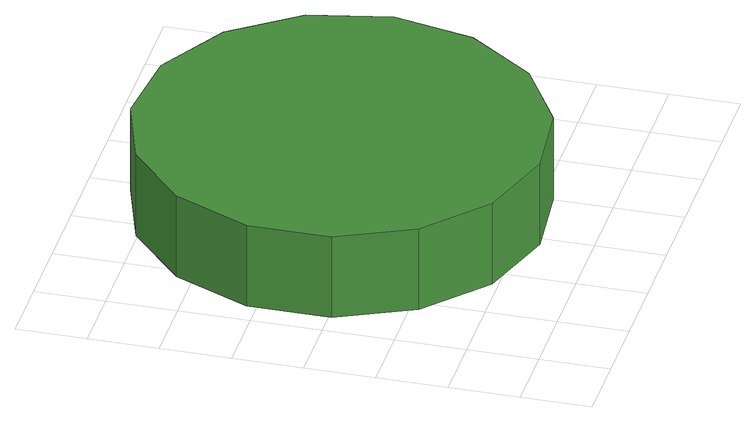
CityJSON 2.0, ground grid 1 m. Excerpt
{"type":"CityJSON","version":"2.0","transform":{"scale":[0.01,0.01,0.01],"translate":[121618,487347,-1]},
"CityObjects":{
"tree1":{"type":"SolitaryVegetationObject","attributes":{"function":"something"},"geometry":[{"type":"MultiSurface","lod":"1","boundaries":[[[0,1,2,3,4,5,6,7,8,9,10,11,12,13,14]],[[15,16,17,18,19,20,21,22,23,24,25,26,27,28,29]],[[0,29,28,1]],[[1,28,27,2]],[[2,27,26,3]],[[3,26,25,4]],[[4,25,24,5]],[[5,24,23,6]],[[6,23,22,7]],[[7,22,21,8]],[[8,21,20,9]],[[9,20,19,10]],[[10,19,18,11]],[[11,18,17,12]],[[12,17,16,13]],[[13,16,15,14]],[[14,15,29,0]]]}]}
},
"vertices":[
[602,356,192],[577,472,192],[507,568,192],[404,628,192],[286,640,192],[173,603,192],[85,524,192],[36,415,192],[36,297,192],[85,188,192],[173,109,192],[286,72,192],[404,84,192],[507,144,192],[577,240,192],[577,240,65],[507,144,65],[404,84,65],[286,72,65],[173,109,65],[85,188,65],[36,297,65],[36,415,65],[85,524,65],[173,603,65],[286,640,65],[404,628,65],[507,568,65],[577,472,65],[602,356,65]
]}
